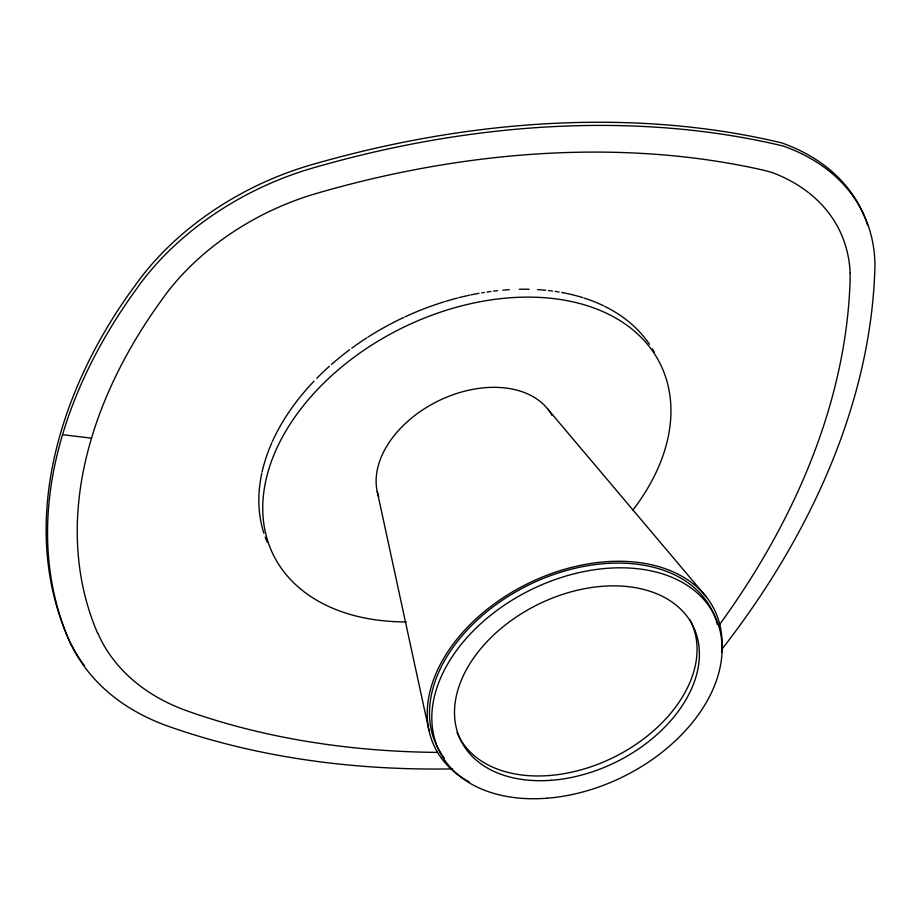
<?xml version="1.0" encoding="UTF-8"?>
<svg xmlns="http://www.w3.org/2000/svg" width="921" height="921" viewBox="0 0 921 921"><rect width="100%" height="100%" fill="white"/><g stroke="black" fill="none" stroke-linecap="round" stroke-linejoin="round"><path stroke-width="1.38" d="M721.822 649.351A848.206 576.304 -26.2 0 0 874.962 264.707A251.732 171.03 -26.2 0 0 783.276 146.048A827.565 562.282 -26.2 0 0 312.219 168.175A240.151 163.167 -26.2 0 0 136.861 288.411A560.636 380.914 -26.2 0 0 62.559 434.689L60.855 440.595A552.6 375.457 -26.2 0 0 71.262 645.287M850.152 273.088A222.94 151.47 -26.2 0 0 772.512 172.653L763.854 170.27A798.737 542.699 -26.2 0 0 316.628 193.375A211.427 143.653 -26.2 0 0 164.571 295.929L162.096 299.429A532.131 361.55 -26.2 0 0 93.182 432.72L91.49 438.315A524.13 356.116 -26.2 0 0 97.638 633.303M62.559 434.689L91.536 438.166M547.684 408.993L705.981 596.474M97.845 633.199L101.402 640.774A278.361 189.127 -26.2 0 0 187.769 711.139A865.222 587.863 -26.2 0 0 437.579 752.411M377.242 491.607L429.025 730.721M850.129 273.1L850.025 282.678A819.609 556.883 -26.2 0 1 719.151 625.14M867.628 225.288A251.732 171.03 -26.2 0 0 781.722 142.893A827.565 562.282 -26.2 0 0 310.665 165.02A240.151 163.167 -26.2 0 0 135.306 285.257C61.511 384.782 15.634 523.209 69.915 642.029A307.073 208.63 -26.2 0 0 82.142 662.475M71.458 645.195A307.073 208.63 -26.2 0 0 168.508 726.347A894.061 607.457 -26.2 0 0 452.556 768.897M84.502 665.687A307.073 208.63 -26.2 0 1 82.913 663.557M689.841 619.637A129.424 87.932 -26.2 0 1 612.43 757.948A129.424 87.932 -26.2 0 1 457.035 732.483M444.44 758.282A153.416 104.234 -26.2 0 1 525.315 586.677A153.416 104.234 -26.2 0 1 715.767 619.223M716.193 620.524A153.416 104.234 -26.2 0 1 717.344 624.496M469.203 781.883A155.81 105.869 -26.2 0 1 524.417 585.307A155.81 105.869 -26.2 0 1 721.58 652.344M378.623 496.58A95.888 65.149 -26.2 0 1 437.982 401.096A95.888 65.149 -26.2 0 1 549.964 412.113M550.654 413.195A95.888 65.149 -26.2 0 1 551.955 415.406M406.265 621.894A215.744 146.589 -26.2 0 1 279.489 442.679A215.744 146.589 -26.2 0 1 567.301 300.695A215.744 146.589 -26.2 0 1 632.808 510.142M267.24 542.216A215.744 146.589 -26.2 0 1 265.213 537.116M263.867 533.213A215.744 146.589 -26.2 0 1 261.806 473.267M262.094 471.943A215.744 146.589 -26.2 0 1 271.833 442.782M272.42 441.447A215.744 146.589 -26.2 0 1 314.015 381.156M316.789 378.301A215.744 146.589 -26.2 0 1 329.419 366.247M331.456 364.451A215.744 146.589 -26.2 0 1 349.6 349.773M351.834 348.126A215.744 146.589 -26.2 0 1 366.788 337.869M367.963 337.109A215.744 146.589 -26.2 0 1 403.755 317.434M405.033 316.847A215.744 146.589 -26.2 0 1 444.336 301.754M445.66 301.351A215.744 146.589 -26.2 0 1 457.668 297.99M459.003 297.644A215.744 146.589 -26.2 0 1 469.687 295.157M471.022 294.87A215.744 146.589 -26.2 0 1 479.024 293.327M481.683 292.866A215.744 146.589 -26.2 0 1 484.342 292.429M487.002 292.026A215.744 146.589 -26.2 0 1 490.974 291.462M493.621 291.128A215.744 146.589 -26.2 0 1 497.57 290.668M502.831 290.161A215.744 146.589 -26.2 0 1 509.359 289.678M519.271 289.263A215.744 146.589 -26.2 0 1 529.172 289.275M537.53 289.62A215.744 146.589 -26.2 0 1 545.75 290.265M548.456 290.552A215.744 146.589 -26.2 0 1 552.473 291.036M555.133 291.404A215.744 146.589 -26.2 0 1 559.093 292.026M561.695 292.487A215.744 146.589 -26.2 0 1 582.97 297.69M584.317 298.116A215.744 146.589 -26.2 0 1 603.497 305.76M604.694 306.348A215.744 146.589 -26.2 0 1 649.443 344.189M652.413 348.817A215.744 146.589 -26.2 0 1 654.474 352.386M551.472 780.271A129.424 87.932 -26.2 0 0 693.421 626.833A129.424 87.932 -26.2 0 0 485.977 642.754A129.424 87.932 -26.2 0 0 551.472 780.271M546.74 798.242A153.416 104.234 -26.2 0 0 715.007 616.368A153.416 104.234 -26.2 0 0 469.111 635.237A153.416 104.234 -26.2 0 0 546.74 798.242"/></g></svg>
